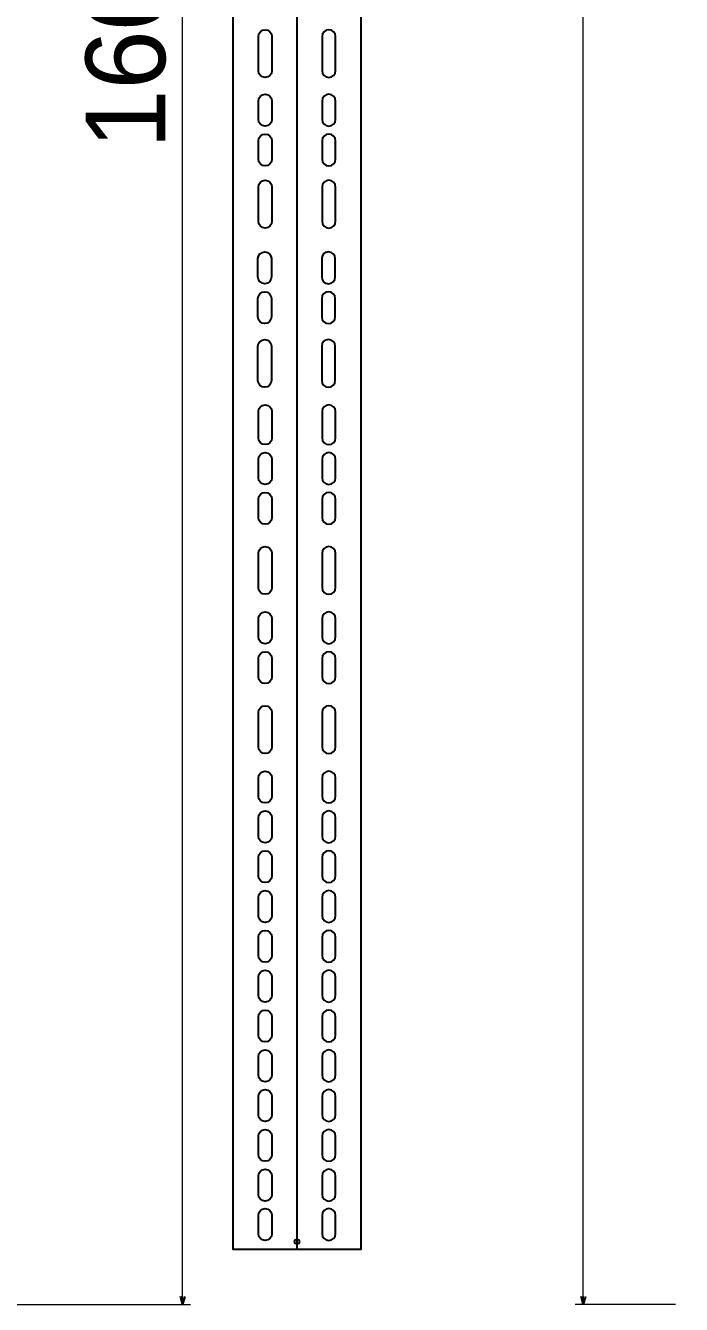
# Model space of a CAD drawing. Header units: millimetres. Extents: x 0 to 6126, y 0 to 4331.
# Drawn here: x 2296 to 2707, y 2499 to 3302 of the extents above; entities that cross this region are included whole.
import ezdxf

# ---------------------------------------------------------------- set-up
doc = ezdxf.new("R2010")
doc.units = ezdxf.units.MM
doc.layers.add('DIM', color=253, linetype='Continuous')
doc.dimstyles.new('CNC', dxfattribs={"dimtxt": 50, "dimasz": 5, "dimexe": 5, "dimexo": 15, "dimgap": 10, "dimtad": 1, "dimdec": 0, "dimtxsty": 'Standard', "dimblk": 'OPEN30', "dimcen": 10, "dimclrd": 5, "dimclre": 5, "dimclrt": 3, "dimazin": 3, "dimtfac": 1, "dimtdec": 0, "dimtmove": 0, "dimatfit": 3, "dimldrblk": 'ARCHTICK', "dimlwd": 9, "dimlwe": 9})

# ---------------------------------------------------------------- blocks, each defined once
blk = doc.blocks.new('*D3')
at = {"color": 0, "linetype": 'ByBlock', "lineweight": -2}
for p, q in [((2392.88, 4093.96), (2394.22, 4098.96)), ((2394.22, 4098.96), (2395.56, 4093.96)), ((2394.22, 4098.96), (2394.22, 4093.96)), ((2394.22, 2498.96), (2392.88, 2503.96)), ((2395.56, 2503.96), (2394.22, 2498.96)), ((2394.22, 2498.96), (2394.22, 2503.96))]:
    blk.add_line(p, q, dxfattribs=at)
at = {"layer": 'Defpoints', "color": 0, "ltscale": 3, "transparency": 16777216}
for p in [(2183.11, 4098.96), (2394.22, 4098.96), (2183.11, 2498.96)]:
    blk.add_point(p, dxfattribs=at)
at = {"layer": 'DIM', "color": 5, "lineweight": 9, "ltscale": 3, "transparency": 16777216}
for p, q in [((2198.11, 4098.96), (2399.22, 4098.96)), ((2394.22, 2503.96), (2394.22, 4093.96)), ((2198.11, 2498.96), (2399.22, 2498.96))]:
    blk.add_line(p, q, dxfattribs=at)
at = {"layer": 'DIM', "color": 3, "ltscale": 3, "transparency": 16777216, "insert": (2358.69, 3298.96), "char_height": 50, "attachment_point": 5, "rotation": 90}
blk.add_mtext('1600', dxfattribs=at)
blk = doc.blocks.new('_ArchTick')
at = {"color": 0, "const_width": 0.15}
blk.add_lwpolyline([(-0.5, -0.5), (0.5, 0.5)], dxfattribs=at)
blk = doc.blocks.new('_Open30')
at = {"color": 0, "linetype": 'ByBlock', "lineweight": -2}
for p, q in [((-1, 0.27), (0, 0)), ((0, 0), (-1, -0.27)), ((0, 0), (-1, 0))]:
    blk.add_line(p, q, dxfattribs=at)
blk = doc.blocks.new('*D6')
at = {"color": 0, "linetype": 'ByBlock', "lineweight": -2}
for p, q in [((2644.42, 4093.96), (2645.76, 4098.96)), ((2645.76, 4098.96), (2647.1, 4093.96)), ((2645.76, 4098.96), (2645.76, 4093.96)), ((2645.76, 2498.96), (2644.42, 2503.96)), ((2647.1, 2503.96), (2645.76, 2498.96)), ((2645.76, 2498.96), (2645.76, 2503.96))]:
    blk.add_line(p, q, dxfattribs=at)
at = {"layer": 'Defpoints', "color": 0, "ltscale": 3, "transparency": 16777216}
for p in [(2645.76, 4098.96), (2718.59, 4098.96), (2718.59, 2498.96)]:
    blk.add_point(p, dxfattribs=at)
at = {"layer": 'DIM', "color": 5, "lineweight": 9, "ltscale": 3, "transparency": 16777216}
for p, q in [((2703.59, 4098.96), (2640.76, 4098.96)), ((2645.76, 2503.96), (2645.76, 4093.96)), ((2703.59, 2498.96), (2640.76, 2498.96))]:
    blk.add_line(p, q, dxfattribs=at)
at = {"layer": 'DIM', "color": 3, "ltscale": 3, "transparency": 16777216, "insert": (2610.23, 3596.76), "char_height": 50, "attachment_point": 5, "rotation": 90}
blk.add_mtext('1600', dxfattribs=at)

msp = doc.modelspace()

# ---------------------------------------------------------------- linework, layer by layer
at = {"color": 7}
msp.add_line((2466.05, 3964.56), (2466.05, 2533.36), dxfattribs=at)
msp.add_lwpolyline([(2426.05, 3964.56), (2506.05, 3964.56), (2506.05, 2533.36), (2426.05, 2533.36)], close=True, dxfattribs=at)
at = {"color": 2, "ltscale": 0.5}
for points in [[(2450.3, 3295.12), (2450.3, 3273.62, -1), (2441.8, 3273.62), (2441.8, 3295.12, -1)], [(2481.8, 3295.12), (2481.8, 3273.62, 1), (2490.3, 3273.62), (2490.3, 3295.12, 1)], [(2450.3, 3254.56), (2450.3, 3243.06, -1), (2441.8, 3243.06), (2441.8, 3254.56, -1)], [(2481.8, 3254.56), (2481.8, 3243.06, 1), (2490.3, 3243.06), (2490.3, 3254.56, 1)], [(2450.3, 3229.56), (2450.3, 3218.06, -1), (2441.8, 3218.06), (2441.8, 3229.56, -1)], [(2481.8, 3229.56), (2481.8, 3218.06, 1), (2490.3, 3218.06), (2490.3, 3229.56, 1)], [(2450.3, 3200.58), (2450.3, 3179.08, -1), (2441.8, 3179.08), (2441.8, 3200.58, -1)], [(2481.8, 3200.58), (2481.8, 3179.08, 1), (2490.3, 3179.08), (2490.3, 3200.58, 1)], [(2450.05, 3155.6), (2450.05, 3144.1, -1), (2441.55, 3144.1), (2441.55, 3155.6, -1)], [(2481.55, 3155.6), (2481.55, 3144.1, 1), (2490.05, 3144.1), (2490.05, 3155.6, 1)], [(2450.05, 3130.6), (2450.05, 3119.1, -1), (2441.55, 3119.1), (2441.55, 3130.6, -1)], [(2481.55, 3130.6), (2481.55, 3119.1, 1), (2490.05, 3119.1), (2490.05, 3130.6, 1)], [(2450.05, 3100.58), (2450.05, 3079.08, -1), (2441.55, 3079.08), (2441.55, 3100.58, -1)], [(2481.55, 3100.58), (2481.55, 3079.08, 1), (2490.05, 3079.08), (2490.05, 3100.58, 1)], [(2450.3, 3059.56), (2450.3, 3043.06, -1), (2441.8, 3043.06), (2441.8, 3059.56, -1)], [(2481.8, 3059.56), (2481.8, 3043.06, 1), (2490.3, 3043.06), (2490.3, 3059.56, 1)], [(2450.3, 3029.56), (2450.3, 3018.06, -1), (2441.8, 3018.06), (2441.8, 3029.56, -1)], [(2481.8, 3029.56), (2481.8, 3018.06, 1), (2490.3, 3018.06), (2490.3, 3029.56, 1)], [(2450.3, 3004.56), (2450.3, 2993.06, -1), (2441.8, 2993.06), (2441.8, 3004.56, -1)], [(2481.8, 3004.56), (2481.8, 2993.06, 1), (2490.3, 2993.06), (2490.3, 3004.56, 1)], [(2450.3, 2970.59), (2450.3, 2949.09, -1), (2441.8, 2949.09), (2441.8, 2970.59, -1)], [(2481.8, 2970.59), (2481.8, 2949.09, 1), (2490.3, 2949.09), (2490.3, 2970.59, 1)], [(2450.3, 2929.56), (2450.3, 2918.06, -1), (2441.8, 2918.06), (2441.8, 2929.56, -1)], [(2481.8, 2929.56), (2481.8, 2918.06, 1), (2490.3, 2918.06), (2490.3, 2929.56, 1)], [(2450.3, 2904.56), (2450.3, 2893.06, -1), (2441.8, 2893.06), (2441.8, 2904.56, -1)], [(2481.8, 2904.56), (2481.8, 2893.06, 1), (2490.3, 2893.06), (2490.3, 2904.56, 1)], [(2450.3, 2870.59), (2450.3, 2849.09, -1), (2441.8, 2849.09), (2441.8, 2870.59, -1)], [(2481.8, 2870.59), (2481.8, 2849.09, 1), (2490.3, 2849.09), (2490.3, 2870.59, 1)], [(2450.3, 2829.56), (2450.3, 2818.06, -1), (2441.8, 2818.06), (2441.8, 2829.56, -1)], [(2481.8, 2829.56), (2481.8, 2818.06, 1), (2490.3, 2818.06), (2490.3, 2829.56, 1)], [(2450.3, 2804.56), (2450.3, 2793.06, -1), (2441.8, 2793.06), (2441.8, 2804.56, -1)], [(2481.8, 2804.56), (2481.8, 2793.06, 1), (2490.3, 2793.06), (2490.3, 2804.56, 1)], [(2450.3, 2779.56), (2450.3, 2768.06, -1), (2441.8, 2768.06), (2441.8, 2779.56, -1)], [(2481.8, 2779.56), (2481.8, 2768.06, 1), (2490.3, 2768.06), (2490.3, 2779.56, 1)], [(2450.3, 2754.56), (2450.3, 2743.06, -1), (2441.8, 2743.06), (2441.8, 2754.56, -1)], [(2481.8, 2754.56), (2481.8, 2743.06, 1), (2490.3, 2743.06), (2490.3, 2754.56, 1)], [(2450.3, 2729.56), (2450.3, 2718.06, -1), (2441.8, 2718.06), (2441.8, 2729.56, -1)], [(2481.8, 2729.56), (2481.8, 2718.06, 1), (2490.3, 2718.06), (2490.3, 2729.56, 1)], [(2450.3, 2704.56), (2450.3, 2693.06, -1), (2441.8, 2693.06), (2441.8, 2704.56, -1)], [(2481.8, 2704.56), (2481.8, 2693.06, 1), (2490.3, 2693.06), (2490.3, 2704.56, 1)], [(2450.3, 2679.56), (2450.3, 2668.06, -1), (2441.8, 2668.06), (2441.8, 2679.56, -1)], [(2481.8, 2679.56), (2481.8, 2668.06, 1), (2490.3, 2668.06), (2490.3, 2679.56, 1)], [(2450.3, 2654.56), (2450.3, 2643.06, -1), (2441.8, 2643.06), (2441.8, 2654.56, -1)], [(2481.8, 2654.56), (2481.8, 2643.06, 1), (2490.3, 2643.06), (2490.3, 2654.56, 1)], [(2450.3, 2629.56), (2450.3, 2618.06, -1), (2441.8, 2618.06), (2441.8, 2629.56, -1)], [(2481.8, 2629.56), (2481.8, 2618.06, 1), (2490.3, 2618.06), (2490.3, 2629.56, 1)], [(2450.3, 2604.56), (2450.3, 2593.06, -1), (2441.8, 2593.06), (2441.8, 2604.56, -1)], [(2481.8, 2604.56), (2481.8, 2593.06, 1), (2490.3, 2593.06), (2490.3, 2604.56, 1)], [(2450.3, 2579.56), (2450.3, 2568.06, -1), (2441.8, 2568.06), (2441.8, 2579.56, -1)], [(2481.8, 2579.56), (2481.8, 2568.06, 1), (2490.3, 2568.06), (2490.3, 2579.56, 1)], [(2450.3, 2554.86), (2450.3, 2543.36, -1), (2441.8, 2543.36), (2441.8, 2554.86, -1)], [(2481.8, 2554.86), (2481.8, 2543.36, 1), (2490.3, 2543.36), (2490.3, 2554.86, 1)]]:
    msp.add_lwpolyline(points, format="xyb", close=True, dxfattribs=at)
msp.add_circle((2466.05, 2538.36), 1.5, dxfattribs=at)

# ---------------------------------------------------------------- dimensions: what is measured, and where the dimension line sits
at = {"layer": 'DIM', "color": 7, "ltscale": 3}
for base, p1, p2, picture, middle in [((2394.22, 4098.96), (2183.11, 2498.96), (2183.11, 4098.96), '*D3', (2394.22, 3298.96)), ((2645.76, 4098.96), (2718.59, 2498.96), (2718.59, 4098.96), '*D6', (2645.76, 3596.76))]:
    dim = msp.add_linear_dim(base=base, p1=p1, p2=p2, angle=90, dimstyle='CNC', dxfattribs=at)
    dim.commit()
    dim.dimension.update_dxf_attribs({"geometry": picture, "text_midpoint": middle, "dimtype": 160})

doc.saveas('drawing.dxf')
